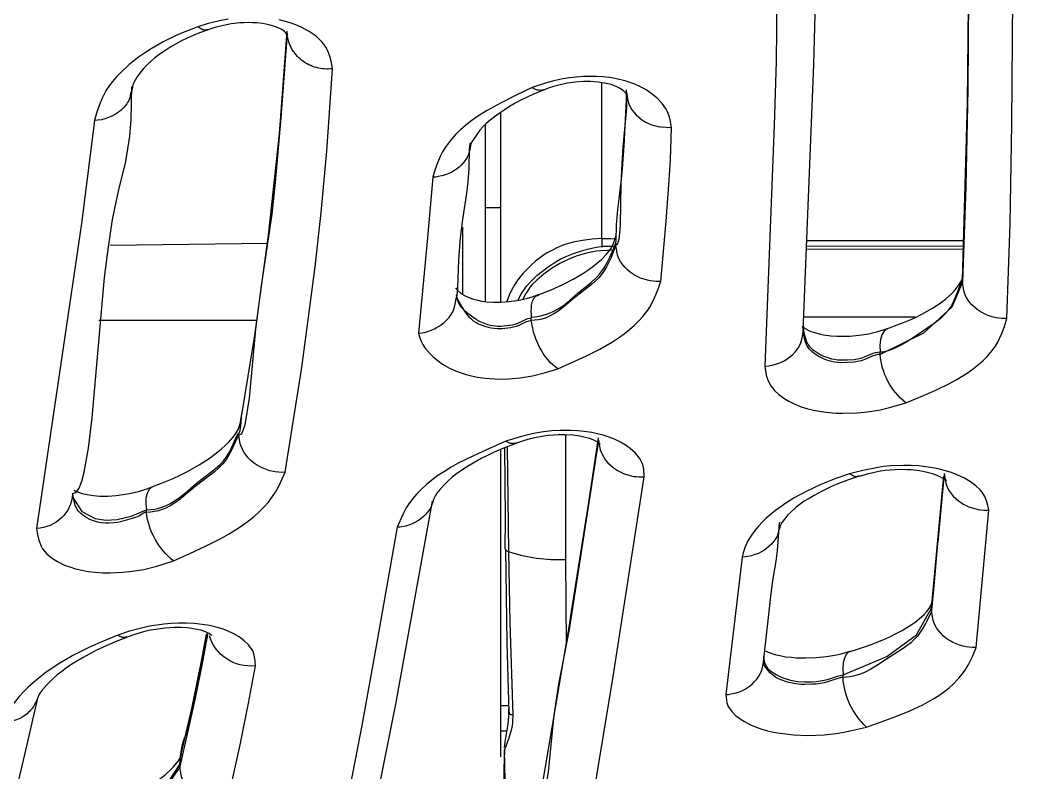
# Model space of a CAD drawing. Header units: inches. Extents: x 5931 to 10048, y 0 to 3185.
# Drawn here: x 7217.957 to 7219.761, y 962.906 to 964.257 of the extents above; entities that cross this region are included whole.
import ezdxf

# ---------------------------------------------------------------- set-up
doc = ezdxf.new("R2010")
doc.units = ezdxf.units.IN
doc.header["$LTSCALE"] = 48
doc.header["$MEASUREMENT"] = 0
doc.linetypes.add('DASHDOT2', pattern=[0.5, 0.25, -0.125, 0, -0.125])
for name, color, linetype in [('A-Eqpm-NIC', 8, 'DASHDOT2'), ('A-Flor-Case-Full Height', 8, 'Continuous'), ('A-Flor-Pattern', 8, 'Continuous')]:
    doc.layers.add(name, color=color, linetype=linetype)

# ---------------------------------------------------------------- blocks, each defined once
blk = doc.blocks.new('Precor_r815')
for p, q in [((2.8225, 62.5475), (2.8225, 62.8382)), ((3.0045, 62.4287), (3.0045, 62.7824)), ((2.1722, 62.5427), (2.4543, 62.5427)), ((2.7977, 62.535), (2.7977, 62.5391)), ((2.1741, 62.4657), (2.1741, 62.4698)), ((2.9498, 62.3942), (2.9498, 62.399)), ((2.3076, 62.3795), (2.3084, 62.3792)), ((2.3222, 62.3308), (2.3222, 62.3356)), ((3.4754, 62.18), (3.4754, 62.1838)), ((2.9757, 62.1654), (2.9764, 62.1651)), ((3.0045, 61.6749), (3.0045, 62.1532)), ((3.6308, 62.0833), (3.6314, 62.0831)), ((3.6417, 62.0358), (3.6417, 62.0405)), ((2.23, 61.8529), (2.23, 61.8571)), ((2.389, 61.7276), (2.389, 61.7323)), ((3.0045, 61.6749), (2.9899, 61.6749)), ((3.0045, 61.627), (3.0045, 61.6749)), ((2.9934, 61.627), (3.0045, 61.627)), ((3.0045, 61.5812), (3.0045, 61.627)), ((3.0045, 61.5792), (3.0045, 61.5812)), ((3.5815, 61.5611), (3.5815, 61.565))]:
    blk.add_line(p, q)
for points in [[(2.1741, 62.4701), (2.1652, 62.8014), (2.1632, 62.9828), (2.1626, 63.1655)], [(2.1626, 63.1611), (2.1647, 62.8268), (2.1683, 62.6446), (2.1741, 62.4657)], [(2.0942, 62.3978), (2.0887, 62.5746), (2.0852, 62.7606), (2.0831, 63.1308)], [(2.4606, 62.3748), (2.4414, 62.8721), (2.4386, 62.9892), (2.4375, 63.1089)], [(2.5074, 63.0439), (2.5094, 62.8776), (2.5128, 62.7591), (2.5296, 62.3086)], [(3.3068, 62.8644), (3.309, 62.8761), (3.3119, 62.8878), (3.3161, 62.8991), (3.319, 62.9046), (3.3225, 62.91), (3.3266, 62.9152), (3.3313, 62.9202), (3.3366, 62.925), (3.3489, 62.9341), (3.3635, 62.9423), (3.373, 62.9465), (3.3832, 62.9502), (3.3942, 62.9535), (3.4028, 62.9556)], [(3.4948, 62.9568), (3.507, 62.9546), (3.5304, 62.9488), (3.5494, 62.9426)], [(3.3879, 62.9278), (3.3879, 62.9272), (3.3913, 62.9319), (3.3932, 62.9338), (3.3955, 62.9356), (3.3984, 62.9374), (3.4056, 62.9411), (3.4147, 62.9445), (3.4213, 62.9464), (3.4325, 62.9486), (3.4438, 62.9499), (3.451, 62.9504), (3.4584, 62.9505), (3.4661, 62.9503), (3.4738, 62.9498), (3.4892, 62.948), (3.5028, 62.9454), (3.5109, 62.9435), (3.5186, 62.9413), (3.5313, 62.9371)], [(3.4706, 62.2144), (3.4467, 62.3663), (3.422, 62.5535), (3.4024, 62.7431), (3.3887, 62.9347)], [(3.3887, 62.9304), (3.3998, 62.7727), (3.4098, 62.6522), (3.4162, 62.5928), (3.4352, 62.4592), (3.4452, 62.3777), (3.4569, 62.2489), (3.4646, 62.1996), (3.4695, 62.1852), (3.4723, 62.1813), (3.4754, 62.18)], [(3.5308, 62.9372), (3.5463, 62.9313), (3.5577, 62.9265), (3.5684, 62.9215), (3.5785, 62.9163), (3.5884, 62.9109), (3.5979, 62.9051), (3.6069, 62.8993), (3.6152, 62.8935), (3.6265, 62.8846), (3.6332, 62.8787), (3.6393, 62.8728), (3.6461, 62.8653), (3.651, 62.8594), (3.6586, 62.8484), (3.6616, 62.8433), (3.664, 62.8384), (3.6659, 62.8337), (3.6669, 62.83), (3.6686, 62.8208)], [(3.5314, 62.9374), (3.5324, 62.9371), (3.5335, 62.9368), (3.5346, 62.9366), (3.5351, 62.9365), (3.5362, 62.9365), (3.5371, 62.9365), (3.538, 62.9366), (3.5389, 62.9369), (3.5398, 62.9371), (3.5407, 62.9375), (3.5416, 62.9378), (3.5426, 62.9383), (3.5435, 62.9388), (3.5455, 62.94), (3.5475, 62.9412), (3.5494, 62.9426)], [(3.5494, 62.9426), (3.5754, 62.9323), (3.5879, 62.9267), (3.6116, 62.9146), (3.6333, 62.9017), (3.6434, 62.895), (3.6557, 62.8861), (3.6728, 62.872), (3.689, 62.8564), (3.6962, 62.8484), (3.7028, 62.8404), (3.7087, 62.8323), (3.7139, 62.8241), (3.7214, 62.8095), (3.7268, 62.7955), (3.7311, 62.7815), (3.7348, 62.7675)], [(3.3922, 62.1106), (3.362, 62.3066), (3.338, 62.4945), (3.3271, 62.5957), (3.3171, 62.7105), (3.3068, 62.8644)], [(2.6974, 62.7544), (2.6997, 62.7687), (2.7015, 62.7757), (2.7044, 62.7836), (2.7071, 62.789), (2.7141, 62.7995), (2.7233, 62.8095), (2.7345, 62.8189), (2.7432, 62.8249), (2.7529, 62.8304), (2.7636, 62.8355), (2.7792, 62.8411), (2.7987, 62.846), (2.8092, 62.8477), (2.8206, 62.849), (2.8323, 62.8498), (2.8443, 62.85), (2.8565, 62.8497), (2.8687, 62.8488), (2.8808, 62.8474), (2.8927, 62.8454), (2.9089, 62.8417), (2.9223, 62.8379), (2.9482, 62.8291)], [(2.7784, 62.8171), (2.7784, 62.8185), (2.7781, 62.8172), (2.7799, 62.8195), (2.7829, 62.8226), (2.7877, 62.8263), (2.791, 62.8283), (2.7957, 62.8307), (2.8039, 62.834), (2.8089, 62.8356), (2.8178, 62.8377), (2.8294, 62.8395), (2.8431, 62.8405), (2.8559, 62.8404), (2.8705, 62.8393), (2.8848, 62.8372), (2.9, 62.8339), (2.9072, 62.8318), (2.9154, 62.8291), (2.9267, 62.8247)], [(2.7977, 62.5393), (2.7971, 62.5427), (2.7964, 62.5727), (2.7942, 62.6009), (2.7871, 62.6581), (2.7854, 62.6779), (2.7828, 62.7201), (2.7784, 62.8063), (2.7782, 62.8247)], [(2.9259, 62.8251), (2.9454, 62.817), (2.9572, 62.8115), (2.9683, 62.8057), (2.9787, 62.7999), (2.9888, 62.7937), (2.9985, 62.7873), (3.0075, 62.781), (3.0158, 62.7747), (3.0235, 62.7683), (3.0304, 62.7621), (3.0365, 62.7559), (3.0419, 62.7496), (3.0465, 62.7436), (3.0566, 62.7281), (3.0577, 62.7255), (3.0586, 62.7218), (3.0594, 62.7163)], [(2.9482, 62.8291), (2.9765, 62.8151), (3.004, 62.8008), (3.0299, 62.786), (3.0477, 62.7743), (3.0582, 62.7665), (3.068, 62.7584), (3.077, 62.7502), (3.0852, 62.7419), (3.0927, 62.7334), (3.0993, 62.7248), (3.1051, 62.7162), (3.1093, 62.709), (3.1129, 62.7018), (3.1184, 62.6884), (3.1229, 62.675), (3.1268, 62.6616)], [(3.7745, 62.0702), (3.7684, 62.073), (3.7628, 62.081), (3.7578, 62.0938), (3.7533, 62.1109), (3.7455, 62.1559), (3.739, 62.2122), (3.7167, 62.4742), (3.71, 62.5319), (3.7024, 62.5827), (3.6919, 62.636), (3.6787, 62.6909), (3.6716, 62.7382), (3.6693, 62.7696), (3.6679, 62.8309)], [(3.6697, 62.821), (3.6706, 62.8147), (3.6717, 62.8102), (3.6729, 62.8067), (3.6741, 62.804), (3.6755, 62.8014), (3.6771, 62.7988), (3.6789, 62.7964), (3.6829, 62.7916), (3.6872, 62.7873), (3.692, 62.7832), (3.6971, 62.7796), (3.7026, 62.7764), (3.7069, 62.7743), (3.7099, 62.773), (3.7161, 62.7709), (3.7225, 62.7692), (3.7288, 62.7681), (3.7348, 62.7675)], [(2.7782, 62.8204), (2.7766, 62.8086), (2.7753, 62.8028), (2.774, 62.7986), (2.7716, 62.7931), (2.7685, 62.7878), (2.7648, 62.7828), (2.7607, 62.778), (2.7561, 62.7737), (2.7511, 62.7697), (2.7457, 62.766), (2.7402, 62.7629), (2.7346, 62.7604), (2.7302, 62.7588), (2.7257, 62.7576), (2.7212, 62.7566), (2.7165, 62.7559), (2.707, 62.755), (2.6974, 62.7544)], [(2.7782, 62.8204), (2.7786, 62.7912), (2.7848, 62.7188), (2.7874, 62.6748), (2.7883, 62.6501), (2.79, 62.5723), (2.7909, 62.5573), (2.7924, 62.5455), (2.7946, 62.5378), (2.796, 62.5358), (2.7977, 62.535)], [(3.7348, 62.7675), (3.7581, 62.5756), (3.8394, 62.0059)], [(2.7166, 62.467), (2.7069, 62.5795), (2.7014, 62.656), (2.6994, 62.6944), (2.6974, 62.7544)], [(3.0323, 62.759), (3.0324, 62.43)], [(3.0587, 62.7257), (3.0594, 62.7198), (3.0602, 62.714), (3.0615, 62.7083), (3.0633, 62.7027), (3.0645, 62.7), (3.0674, 62.6947), (3.0709, 62.6897), (3.0749, 62.685), (3.0793, 62.6806), (3.0842, 62.6766), (3.0894, 62.6731), (3.0922, 62.6715), (3.098, 62.6686), (3.104, 62.6661), (3.1103, 62.6642), (3.1168, 62.6628), (3.1209, 62.6621), (3.1268, 62.6616)], [(3.0846, 62.4377), (3.0836, 62.4386), (3.0829, 62.441), (3.0817, 62.455), (3.0801, 62.5075), (3.0771, 62.5483), (3.0729, 62.5825), (3.0654, 62.632), (3.063, 62.6529), (3.0613, 62.6779), (3.0606, 62.7145), (3.0597, 62.7242), (3.0587, 62.7257)], [(3.1268, 62.6616), (3.1361, 62.5487), (3.1524, 62.3702)], [(3.0324, 62.6049), (3.0045, 62.6049)], [(3.0724, 62.4432), (3.0724, 62.5683)], [(2.9369, 62.4423), (2.9141, 62.4517), (2.8931, 62.4615), (2.8743, 62.4716), (2.857, 62.4821), (2.848, 62.4882), (2.8397, 62.4943), (2.8322, 62.5004), (2.8235, 62.5082), (2.8147, 62.5173), (2.8106, 62.5222), (2.8066, 62.5279), (2.8048, 62.5311), (2.8023, 62.5365), (2.8004, 62.5418), (2.797, 62.5531)], [(2.4547, 62.5333), (2.1724, 62.5336)], [(2.7166, 62.467), (2.7209, 62.4669), (2.7252, 62.467), (2.7306, 62.4675), (2.736, 62.4683), (2.7403, 62.4693), (2.7468, 62.4711), (2.7531, 62.4734), (2.7591, 62.4763), (2.7627, 62.4783), (2.7662, 62.4804), (2.7715, 62.4843), (2.7764, 62.4885), (2.7809, 62.493), (2.785, 62.4979), (2.7885, 62.5031), (2.7915, 62.5086), (2.7927, 62.5113), (2.7946, 62.5171), (2.796, 62.5229), (2.7977, 62.5348)], [(2.8225, 62.5475), (2.8064, 62.5471), (2.7961, 62.5468)], [(2.7977, 62.5391), (2.7977, 62.5393)], [(2.9498, 62.399), (2.9487, 62.4001), (2.9381, 62.4016), (2.9307, 62.4032), (2.9238, 62.4052), (2.9173, 62.4076), (2.9112, 62.4103), (2.9001, 62.4166), (2.8901, 62.4237), (2.881, 62.4313), (2.8644, 62.4463), (2.8421, 62.4649), (2.8318, 62.4749), (2.827, 62.4805), (2.8215, 62.488), (2.8185, 62.4927), (2.813, 62.5026), (2.8082, 62.5124), (2.8011, 62.5295), (2.7977, 62.5391)], [(2.7977, 62.535), (2.7977, 62.5348)], [(2.7977, 62.5348), (2.8004, 62.5266), (2.8061, 62.5118), (2.8099, 62.5032), (2.8143, 62.4944), (2.8192, 62.4861), (2.8221, 62.4818), (2.8283, 62.474), (2.835, 62.467), (2.8421, 62.4606), (2.874, 62.4347), (2.8905, 62.4203), (2.8993, 62.4131), (2.9089, 62.4065), (2.9193, 62.4009), (2.9248, 62.3986), (2.9306, 62.3968), (2.9367, 62.3954), (2.9431, 62.3945), (2.9498, 62.3942)], [(2.9733, 62.4321), (2.9682, 62.4428), (2.965, 62.4484), (2.9574, 62.459), (2.9488, 62.4688), (2.9393, 62.478), (2.9295, 62.4866), (2.9192, 62.4946), (2.9085, 62.502), (2.8974, 62.5086), (2.8857, 62.5144), (2.8735, 62.5194), (2.861, 62.5238), (2.8483, 62.5275), (2.8353, 62.5307), (2.8222, 62.5328), (2.8157, 62.5333), (2.8091, 62.5333), (2.8019, 62.5328)], [(2.8225, 62.5475), (2.8399, 62.5458), (2.8572, 62.5436), (2.8741, 62.5403), (2.8824, 62.538), (2.8909, 62.5353), (2.9035, 62.5299), (2.9117, 62.5258), (2.9197, 62.5212), (2.9274, 62.5161), (2.9348, 62.5107), (2.9419, 62.5049), (2.9506, 62.4969), (2.9572, 62.4901), (2.9635, 62.483), (2.9695, 62.4756), (2.9753, 62.4677), (2.9806, 62.4594), (2.9853, 62.4509), (2.9894, 62.4413), (2.9933, 62.4294)], [(2.8225, 62.5475), (2.8225, 62.5304)], [(3.424, 62.5377), (3.7067, 62.534)], [(2.1726, 62.5274), (2.455, 62.5267)], [(2.802, 62.5258), (2.8245, 62.5245), (2.8331, 62.5234), (2.8417, 62.5218), (2.8502, 62.5199), (2.8586, 62.5176), (2.8669, 62.5149), (2.875, 62.5118), (2.883, 62.5083), (2.8908, 62.5045), (2.8984, 62.5004), (2.913, 62.4911), (2.9268, 62.4807), (2.9398, 62.4693), (2.9478, 62.4612), (2.9514, 62.4569), (2.9548, 62.4523), (2.9594, 62.4447), (2.9648, 62.434)], [(2.3086, 62.3795), (2.2965, 62.3839), (2.2801, 62.3903), (2.2685, 62.3954), (2.2576, 62.4006), (2.2474, 62.406), (2.2376, 62.4116), (2.2283, 62.4173), (2.2197, 62.423), (2.2119, 62.4287), (2.2049, 62.4341), (2.1987, 62.4395), (2.1932, 62.4448), (2.1874, 62.4514), (2.182, 62.4588), (2.1757, 62.4684), (2.1746, 62.4716), (2.1734, 62.4788)], [(2.0942, 62.3978), (2.0986, 62.3978), (2.1037, 62.398), (2.1088, 62.3985), (2.1139, 62.3993), (2.1185, 62.4004), (2.1249, 62.4023), (2.1311, 62.4047), (2.1371, 62.4076), (2.1427, 62.411), (2.148, 62.4148), (2.1529, 62.419), (2.1574, 62.4236), (2.1615, 62.4285), (2.165, 62.4337), (2.168, 62.4391), (2.1692, 62.4419), (2.1711, 62.4476), (2.1724, 62.4535), (2.1741, 62.4655)], [(2.1741, 62.4698), (2.1741, 62.4701)], [(2.3222, 62.3356), (2.3174, 62.3359), (2.3125, 62.3368), (2.3073, 62.3382), (2.2965, 62.3424), (2.2854, 62.3481), (2.2741, 62.3548), (2.263, 62.3622), (2.2249, 62.3893), (2.2175, 62.3951), (2.2107, 62.4009), (2.2046, 62.407), (2.1992, 62.4137), (2.1942, 62.4211), (2.1901, 62.4289), (2.1835, 62.4449), (2.1766, 62.4649), (2.1745, 62.4695), (2.1741, 62.4698)], [(2.1741, 62.4657), (2.1741, 62.4655)], [(2.1741, 62.4655), (2.1932, 62.4189), (2.2444, 62.3706), (2.3222, 62.3308)], [(2.902, 62.3042), (2.8505, 62.3282), (2.8262, 62.3407), (2.8035, 62.3542), (2.7925, 62.3617), (2.7823, 62.3694), (2.7727, 62.3772), (2.764, 62.3852), (2.756, 62.3933), (2.7489, 62.4016), (2.7401, 62.4136), (2.7355, 62.4212), (2.7279, 62.4364), (2.7219, 62.4517), (2.7166, 62.467)], [(3.0858, 62.4552), (3.0821, 62.4509), (3.0761, 62.4453), (3.0731, 62.4431), (3.0696, 62.441), (3.0621, 62.4373), (3.0535, 62.4341), (3.0483, 62.4326), (3.0414, 62.4311), (3.0301, 62.4293), (3.0175, 62.4284), (3.0045, 62.4284), (2.996, 62.4289), (2.9851, 62.4301), (2.9709, 62.4324), (2.9565, 62.4358), (2.9496, 62.4378), (2.9366, 62.4425)], [(3.0846, 62.4419), (3.083, 62.4341), (3.0811, 62.4282), (3.0799, 62.4256), (3.0772, 62.421), (3.074, 62.417), (3.0704, 62.4133), (3.0663, 62.4099), (3.0573, 62.4027), (3.0506, 62.3979), (3.043, 62.3932), (3.0345, 62.3892), (3.0282, 62.387), (3.0235, 62.3857), (3.0185, 62.3847), (3.0105, 62.3838), (3.0042, 62.3837), (2.9991, 62.384), (2.9887, 62.3853), (2.9836, 62.3862), (2.9786, 62.3875), (2.9737, 62.3891), (2.9685, 62.3915), (2.9588, 62.3968), (2.9559, 62.398), (2.9529, 62.3987), (2.9498, 62.399)], [(3.0824, 62.4565), (3.0822, 62.4499)], [(2.9365, 62.4411), (2.9385, 62.4403), (2.9405, 62.4394), (2.9423, 62.4383), (2.9432, 62.4375), (2.9442, 62.4365), (2.9448, 62.4358), (2.9459, 62.4341), (2.9469, 62.4323), (2.9477, 62.4302), (2.9485, 62.4279), (2.949, 62.4255), (2.9495, 62.4229), (2.9498, 62.4202), (2.95, 62.4174), (2.9502, 62.4115), (2.95, 62.4053), (2.9498, 62.399)], [(2.9498, 62.3942), (2.9501, 62.3938), (2.9541, 62.3929), (2.9598, 62.3908), (2.9718, 62.385), (2.9765, 62.3832), (2.9815, 62.3818), (2.9866, 62.3806), (2.997, 62.379), (3.0022, 62.3785), (3.011, 62.3785), (3.0164, 62.3791), (3.0216, 62.38), (3.0314, 62.3826), (3.0411, 62.3862), (3.0454, 62.3882), (3.0494, 62.3906), (3.0532, 62.3932), (3.0567, 62.3961), (3.06, 62.3994), (3.0649, 62.4054), (3.0693, 62.4119), (3.0732, 62.4185), (3.0808, 62.4323), (3.083, 62.4355), (3.0838, 62.4364), (3.0846, 62.4367)], [(3.1524, 62.3702), (3.1459, 62.3711), (3.1423, 62.3719), (3.1358, 62.3736), (3.1295, 62.3759), (3.1234, 62.3786), (3.1205, 62.3802), (3.1163, 62.3827), (3.111, 62.3865), (3.106, 62.3906), (3.1015, 62.3952), (3.0974, 62.4), (3.0939, 62.4051), (3.0909, 62.4105), (3.0897, 62.4133), (3.0877, 62.419), (3.0864, 62.4248), (3.0854, 62.4307), (3.0846, 62.4367)], [(2.276, 62.2403), (2.2488, 62.2521), (2.2223, 62.2641), (2.1973, 62.2767), (2.1856, 62.2832), (2.1745, 62.29), (2.164, 62.2971), (2.1543, 62.3043), (2.1454, 62.3118), (2.1372, 62.3194), (2.1298, 62.3271), (2.1232, 62.335), (2.1151, 62.3465), (2.1109, 62.3537), (2.1041, 62.3684), (2.0988, 62.3831), (2.0942, 62.3978)], [(2.2593, 62.4006), (2.4597, 62.4006)], [(2.902, 62.3042), (2.9106, 62.3113), (2.9149, 62.3153), (2.9175, 62.3181), (2.92, 62.3211), (2.9241, 62.3266), (2.928, 62.3326), (2.9317, 62.3391), (2.9352, 62.3459), (2.9384, 62.3529), (2.9413, 62.36), (2.9437, 62.3672), (2.9453, 62.3726), (2.947, 62.3798), (2.9498, 62.3942)], [(3.7269, 62.3947), (3.4429, 62.3947)], [(2.4603, 62.3816), (2.4601, 62.3796), (2.4611, 62.3813), (2.4618, 62.3833), (2.4596, 62.3812), (2.4572, 62.3792), (2.4518, 62.3761), (2.4481, 62.3743), (2.4406, 62.3716), (2.4298, 62.3686), (2.4239, 62.3674), (2.4111, 62.3657), (2.4003, 62.3649), (2.3846, 62.3648), (2.3765, 62.3652), (2.3598, 62.3668), (2.3435, 62.3695), (2.3267, 62.3734), (2.3187, 62.3758), (2.3076, 62.3796)], [(2.3084, 62.3792), (2.3099, 62.3785), (2.3151, 62.3741), (2.3191, 62.3673), (2.3216, 62.3584), (2.3227, 62.3477), (2.3222, 62.3356)], [(2.4606, 62.3798), (2.4588, 62.3688), (2.4567, 62.3603), (2.4554, 62.3563), (2.4537, 62.3524), (2.4517, 62.3489), (2.4495, 62.3458), (2.4469, 62.343), (2.4441, 62.3403), (2.441, 62.3379), (2.4335, 62.3329), (2.4289, 62.3303), (2.4239, 62.3278), (2.4184, 62.3255), (2.4095, 62.3228), (2.4042, 62.3217), (2.3987, 62.3209), (2.3931, 62.3205), (2.3815, 62.3206), (2.3691, 62.3216), (2.3628, 62.3225), (2.3566, 62.3239), (2.3502, 62.3261), (2.3346, 62.333), (2.3306, 62.3344), (2.3265, 62.3353), (2.3222, 62.3356)], [(2.3222, 62.3308), (2.3265, 62.3305), (2.3306, 62.3296), (2.3346, 62.3282), (2.3501, 62.3212), (2.3566, 62.319), (2.3628, 62.3175), (2.3691, 62.3166), (2.3815, 62.3155), (2.3931, 62.3154), (2.3987, 62.3158), (2.4042, 62.3165), (2.4096, 62.3176), (2.4184, 62.3203), (2.424, 62.3226), (2.4291, 62.3252), (2.4337, 62.3278), (2.4411, 62.3328), (2.4442, 62.3353), (2.4471, 62.3379), (2.4496, 62.3408), (2.4518, 62.3439), (2.4538, 62.3474), (2.4555, 62.3514), (2.4568, 62.3554), (2.4589, 62.3638), (2.4606, 62.3748)], [(2.5296, 62.3086), (2.5222, 62.3098), (2.5149, 62.3113), (2.5079, 62.3131), (2.5028, 62.3149), (2.4994, 62.3164), (2.4962, 62.318), (2.4901, 62.3217), (2.4844, 62.326), (2.4792, 62.3308), (2.4745, 62.336), (2.4704, 62.3416), (2.4686, 62.3445), (2.4671, 62.3474), (2.4657, 62.3505), (2.4641, 62.3552), (2.4625, 62.3616), (2.4614, 62.3682), (2.4606, 62.3748)], [(3.1524, 62.3702), (3.1501, 62.3618), (3.1476, 62.3555), (3.1445, 62.3493), (3.1407, 62.3433), (3.1364, 62.3374), (3.1314, 62.3316), (3.1258, 62.326), (3.1196, 62.3206), (3.109, 62.3127), (3.0969, 62.3054), (3.083, 62.2989), (3.0667, 62.2932), (3.0568, 62.2906), (3.0464, 62.2885), (3.0325, 62.2864), (3.0149, 62.2851), (3.0028, 62.2849), (2.9904, 62.2853), (2.9698, 62.2871), (2.9471, 62.2909), (2.9242, 62.297), (2.902, 62.3042)], [(2.5296, 62.3086), (2.5271, 62.2923), (2.525, 62.2843), (2.5215, 62.2762), (2.5189, 62.2719), (2.5123, 62.2634), (2.5039, 62.2553), (2.4938, 62.2478), (2.4863, 62.2432), (2.4781, 62.2389), (2.4643, 62.2332), (2.4523, 62.2294), (2.4421, 62.2268), (2.4314, 62.2246), (2.4201, 62.223), (2.4018, 62.2213), (2.3891, 62.2209), (2.3633, 62.2217), (2.3503, 62.2229), (2.3375, 62.2246), (2.3245, 62.227), (2.3033, 62.2321), (2.276, 62.2403)], [(3.4742, 62.1939), (3.4692, 62.2234)], [(3.4754, 62.1842), (3.4751, 62.1842), (3.4749, 62.1844), (3.4746, 62.1846), (3.4744, 62.1849), (3.474, 62.1859), (3.4736, 62.1871), (3.4732, 62.1886), (3.4729, 62.1905), (3.4726, 62.1925), (3.472, 62.1972), (3.4715, 62.2026), (3.4706, 62.2144)], [(2.7468, 62.1021), (2.7473, 62.1167), (2.7485, 62.1228), (2.7501, 62.1277), (2.7524, 62.1325), (2.7552, 62.1372), (2.7623, 62.1463), (2.7715, 62.1549), (2.7799, 62.1613), (2.7894, 62.1672), (2.8002, 62.1726), (2.8113, 62.1771), (2.8205, 62.1801), (2.8303, 62.1828), (2.8407, 62.185), (2.8546, 62.1871), (2.8663, 62.1883), (2.8784, 62.1889), (2.8981, 62.1888), (2.9128, 62.1879), (2.9275, 62.1862), (2.942, 62.1838), (2.9559, 62.1807), (2.9693, 62.177), (2.9954, 62.1688)], [(3.6316, 62.0834), (3.6146, 62.0902), (3.5936, 62.0993), (3.5809, 62.1054), (3.569, 62.1117), (3.5469, 62.1247), (3.5271, 62.1379), (3.5183, 62.1445), (3.5067, 62.1542), (3.4999, 62.1606), (3.494, 62.1666), (3.4859, 62.1764), (3.4803, 62.1844), (3.4762, 62.192), (3.473, 62.2015)], [(2.8285, 62.1708), (2.8268, 62.1588), (2.8255, 62.1529), (2.8236, 62.1471), (2.8224, 62.1443), (2.8194, 62.1388), (2.8159, 62.1335), (2.8118, 62.1286), (2.8073, 62.1239), (2.8024, 62.1197), (2.7972, 62.1158), (2.7944, 62.114), (2.7886, 62.1108), (2.7825, 62.108), (2.7762, 62.1058), (2.7697, 62.104), (2.7652, 62.1031), (2.7606, 62.1025), (2.7561, 62.1021), (2.7515, 62.102), (2.7468, 62.1021)], [(2.8254, 62.1631), (2.8263, 62.1641), (2.829, 62.166), (2.8344, 62.1692), (2.8382, 62.1711), (2.8447, 62.1736), (2.855, 62.1765), (2.8624, 62.178), (2.875, 62.1797), (2.8893, 62.1806), (2.901, 62.1805), (2.9089, 62.18), (2.9191, 62.1791), (2.9272, 62.178), (2.9429, 62.1751), (2.9514, 62.1731), (2.9615, 62.1703), (2.9764, 62.1651)], [(2.9315, 61.5129), (2.8793, 61.8365), (2.8789, 61.839), (2.8468, 62.0506), (2.8285, 62.1751)], [(2.8285, 62.1708), (2.8817, 61.817), (2.9004, 61.7148), (2.9089, 61.6568), (2.919, 61.5514), (2.924, 61.5208), (2.9274, 61.5119), (2.9293, 61.5095), (2.9315, 61.5087)], [(2.888, 62.1803), (2.8883, 61.9472)], [(3.3922, 62.1106), (3.3983, 62.1105), (3.4043, 62.1108), (3.4103, 62.1116), (3.4162, 62.1127), (3.4195, 62.1136), (3.4259, 62.1157), (3.4321, 62.1182), (3.4381, 62.1212), (3.4437, 62.1247), (3.449, 62.1286), (3.4539, 62.1329), (3.4585, 62.1376), (3.4625, 62.1426), (3.4661, 62.1478), (3.4691, 62.1533), (3.4703, 62.1561), (3.4723, 62.1618), (3.4736, 62.1677), (3.4754, 62.1796)], [(3.4754, 62.1838), (3.4754, 62.1842)], [(3.6417, 62.0405), (3.6338, 62.0409), (3.6263, 62.042), (3.6191, 62.0437), (3.6123, 62.046), (3.6058, 62.0488), (3.5995, 62.052), (3.5935, 62.0556), (3.5821, 62.0636), (3.5716, 62.0723), (3.552, 62.0896), (3.5171, 62.1178), (3.5095, 62.1249), (3.5026, 62.1327), (3.4963, 62.1414), (3.4916, 62.1495), (3.4884, 62.1563), (3.4785, 62.1798), (3.4768, 62.1828), (3.4754, 62.1838)], [(3.4754, 62.18), (3.4754, 62.1796)], [(3.4754, 62.1796), (3.4769, 62.1785), (3.4787, 62.1753), (3.4893, 62.1507), (3.4928, 62.1436), (3.4976, 62.1354), (3.504, 62.1267), (3.5112, 62.1189), (3.5189, 62.1118), (3.5543, 62.0835), (3.5735, 62.0667), (3.5838, 62.0582), (3.5948, 62.0504), (3.6068, 62.0438), (3.6131, 62.0411), (3.6198, 62.0389), (3.6268, 62.0372), (3.6341, 62.0362), (3.6417, 62.0358)], [(2.9756, 62.1651), (2.9966, 62.157), (3.0163, 62.1484), (3.0284, 62.1423), (3.0399, 62.1362), (3.0612, 62.1235), (3.0709, 62.1171), (3.084, 62.1076), (3.0917, 62.1013), (3.0986, 62.0952), (3.1047, 62.0892), (3.1133, 62.0794), (3.1192, 62.0714), (3.1224, 62.0663), (3.1252, 62.0597), (3.1271, 62.0531)], [(2.9932, 62.1583), (2.9906, 61.9622)], [(2.9954, 62.1688), (3.0249, 62.1554), (3.0537, 62.1417), (3.0809, 62.1275), (3.0937, 62.1201), (3.1059, 62.1124), (3.1174, 62.1044), (3.1281, 62.0962), (3.138, 62.0878), (3.1471, 62.0792), (3.1553, 62.0706), (3.1626, 62.0618), (3.1709, 62.05), (3.1746, 62.044), (3.1808, 62.032), (3.191, 62.008)], [(2.9963, 61.9669), (2.9962, 62.0244), (2.9972, 62.1567)], [(2.1269, 62.0402), (2.1286, 62.0488), (2.1308, 62.0573), (2.1341, 62.0656), (2.139, 62.0737), (2.1422, 62.0777), (2.1501, 62.0854), (2.1597, 62.0927), (2.1708, 62.0995), (2.1814, 62.1048), (2.1941, 62.11), (2.2045, 62.1135), (2.2156, 62.1165), (2.2275, 62.119), (2.24, 62.121), (2.253, 62.1225), (2.2665, 62.1233), (2.2804, 62.1235), (2.3034, 62.1225), (2.3163, 62.1212), (2.3291, 62.1193), (2.3536, 62.114), (2.3773, 62.1075)], [(2.2072, 62.1084), (2.2056, 62.0963), (2.2043, 62.0904), (2.2024, 62.0846), (2.2012, 62.0818), (2.1983, 62.0763), (2.1947, 62.071), (2.1907, 62.0661), (2.1862, 62.0615), (2.1813, 62.0572), (2.176, 62.0534), (2.1719, 62.0508), (2.169, 62.0492), (2.1629, 62.0464), (2.1567, 62.0441), (2.1502, 62.0423), (2.146, 62.0414), (2.141, 62.0407), (2.1359, 62.0402), (2.1309, 62.0401), (2.1269, 62.0402)], [(2.2076, 62.1041), (2.2058, 62.0995), (2.2035, 62.0946), (2.205, 62.096), (2.2082, 62.0984), (2.2151, 62.1024), (2.2198, 62.1046), (2.2284, 62.1078), (2.2403, 62.1111), (2.2517, 62.1133), (2.2662, 62.115), (2.2742, 62.1154), (2.2869, 62.1156), (2.3044, 62.1147), (2.3132, 62.1138), (2.3218, 62.1126), (2.3302, 62.1111), (2.3454, 62.1074), (2.3598, 62.1031)], [(2.2078, 62.1019), (2.2187, 61.9799), (2.2189, 61.9775), (2.2259, 61.8984), (2.23, 61.8529)], [(2.23, 61.8572), (2.208, 62.1041)], [(2.3593, 62.1033), (2.3792, 62.0965), (2.3981, 62.0892), (2.4097, 62.084), (2.4207, 62.0786), (2.4311, 62.0732), (2.441, 62.0676), (2.4502, 62.062), (2.4586, 62.0565), (2.4662, 62.051), (2.473, 62.0457), (2.4831, 62.0364), (2.488, 62.0312), (2.4921, 62.0264), (2.499, 62.0172), (2.5005, 62.0147), (2.5016, 62.0121), (2.5036, 62.0038)], [(2.3603, 62.1044), (2.3618, 62.1034), (2.3626, 62.1029), (2.3632, 62.1027), (2.364, 62.1025), (2.3648, 62.1024), (2.3657, 62.1024), (2.3666, 62.1024), (2.3675, 62.1026), (2.3684, 62.1029), (2.3693, 62.1032), (2.3703, 62.1036), (2.3713, 62.1041), (2.3733, 62.1051), (2.3753, 62.1063), (2.3773, 62.1075)], [(2.3773, 62.1075), (2.4018, 62.0988), (2.4289, 62.0877), (2.454, 62.0756), (2.4769, 62.0627), (2.4919, 62.0531), (2.5107, 62.0393), (2.527, 62.0249), (2.5343, 62.0176), (2.5409, 62.0102), (2.5469, 62.0028), (2.5535, 61.9935), (2.56, 61.9824), (2.565, 61.9713), (2.5686, 61.9602), (2.5703, 61.9524)], [(2.8488, 61.4381), (2.8015, 61.7332), (2.7468, 62.1021)], [(3.5932, 61.9454), (3.5634, 61.9592), (3.5343, 61.9732), (3.5068, 61.9877), (3.4938, 61.9953), (3.4813, 62.0031), (3.4694, 62.0114), (3.4582, 62.0198), (3.4479, 62.0284), (3.4385, 62.0372), (3.4299, 62.0461), (3.4223, 62.055), (3.4135, 62.0671), (3.4097, 62.0733), (3.4031, 62.0857), (3.3922, 62.1106)], [(3.7714, 62.0771), (3.7698, 62.0761), (3.7657, 62.0741), (3.7571, 62.0711), (3.7483, 62.0689), (3.7366, 62.0671), (3.7254, 62.0663), (3.7115, 62.0662), (3.7038, 62.0666), (3.6959, 62.0673), (3.6801, 62.0695), (3.6718, 62.071), (3.6637, 62.0728), (3.6558, 62.0749), (3.6462, 62.0779), (3.6309, 62.0836)], [(3.6314, 62.0831), (3.6329, 62.0823), (3.6373, 62.078), (3.6405, 62.0713), (3.6424, 62.0627), (3.6428, 62.0523), (3.6417, 62.0405)], [(3.7743, 62.0714), (3.7739, 62.0633), (3.7576, 62.0376), (3.734, 62.0245), (3.7147, 62.021), (3.6941, 62.0222), (3.6689, 62.029), (3.6417, 62.0405)], [(3.6417, 62.0358), (3.6444, 62.0354), (3.6468, 62.0342), (3.6522, 62.0306), (3.655, 62.029), (3.661, 62.0264), (3.6672, 62.0243), (3.688, 62.0184), (3.6936, 62.0171), (3.6999, 62.0161), (3.7094, 62.0155), (3.7154, 62.0157), (3.7232, 62.0165), (3.7292, 62.0178), (3.7349, 62.0194), (3.7401, 62.0214), (3.7446, 62.0234), (3.7487, 62.0256), (3.7526, 62.0279), (3.7561, 62.0304), (3.7592, 62.0331), (3.762, 62.0359), (3.7644, 62.0389), (3.7664, 62.042), (3.7682, 62.0453), (3.7695, 62.0486), (3.7706, 62.0521), (3.7722, 62.0592), (3.7734, 62.0664)], [(3.7734, 62.0664), (3.7745, 62.0702)], [(3.2453, 61.4077), (3.193, 61.6776), (3.127, 62.057)], [(3.1279, 62.0533), (3.1286, 62.0499), (3.1294, 62.047), (3.1305, 62.0443), (3.1319, 62.0416), (3.1336, 62.0391), (3.1354, 62.0366), (3.1395, 62.0319), (3.1439, 62.0275), (3.1487, 62.0234), (3.1537, 62.0198), (3.1592, 62.0166), (3.1635, 62.0145), (3.1695, 62.0121), (3.1758, 62.0102), (3.1823, 62.0089), (3.186, 62.0084), (3.191, 62.008)], [(2.1494, 61.7835), (2.1269, 62.0402)], [(2.5316, 61.7618), (2.5181, 61.8842), (2.5144, 61.9121), (2.5092, 61.9444), (2.5066, 61.9644), (2.5048, 61.9892), (2.5041, 62.0082), (2.503, 62.0165), (2.502, 62.0177)], [(3.191, 62.008), (3.2277, 61.7895), (3.2544, 61.6379), (3.2868, 61.4634), (3.3105, 61.3422)], [(2.5046, 62.0039), (2.5053, 61.9994), (2.5062, 61.9956), (2.5071, 61.9927), (2.5083, 61.9899), (2.5098, 61.9872), (2.5114, 61.9846), (2.5132, 61.9821), (2.5172, 61.9772), (2.5216, 61.9727), (2.5264, 61.9686), (2.5315, 61.9648), (2.537, 61.9615), (2.5413, 61.9593), (2.5474, 61.9569), (2.5537, 61.9549), (2.5602, 61.9535), (2.5645, 61.9529), (2.5703, 61.9524)], [(3.8394, 62.0059), (3.8377, 61.9947), (3.8352, 61.9836), (3.8311, 61.973), (3.8283, 61.9679), (3.8249, 61.9632), (3.8213, 61.959), (3.8123, 61.9511), (3.8014, 61.9439), (3.7886, 61.9375), (3.7791, 61.9338), (3.7689, 61.9305), (3.7579, 61.9277), (3.7461, 61.9255), (3.7335, 61.9239), (3.7202, 61.923), (3.7065, 61.9227), (3.6839, 61.9239), (3.6714, 61.9252), (3.6465, 61.9294), (3.6228, 61.9353), (3.6114, 61.9388), (3.5932, 61.9454)], [(2.9906, 61.9622), (2.9879, 61.8299), (2.9826, 61.6569)], [(2.9894, 61.6624), (2.9932, 61.7924), (2.9955, 61.9669)], [(2.9957, 61.9669), (2.9946, 61.9647), (2.9906, 61.9622)], [(2.5703, 61.9524), (2.5995, 61.6954)], [(2.8883, 61.9472), (2.8869, 61.7892)], [(2.3762, 61.7762), (2.3631, 61.7802), (2.3506, 61.7845), (2.3385, 61.789), (2.3159, 61.7985), (2.305, 61.8036), (2.2948, 61.8088), (2.2829, 61.8153), (2.2744, 61.8206), (2.2666, 61.8258), (2.2596, 61.8309), (2.2479, 61.8406), (2.2433, 61.8451), (2.2385, 61.8505), (2.2342, 61.8564), (2.2299, 61.8639), (2.2286, 61.8699)], [(2.1494, 61.7835), (2.1566, 61.7835), (2.162, 61.7839), (2.1673, 61.7846), (2.1729, 61.7858), (2.1793, 61.7877), (2.1856, 61.7901), (2.1916, 61.7929), (2.1952, 61.795), (2.1987, 61.7972), (2.204, 61.8011), (2.2089, 61.8054), (2.2134, 61.8101), (2.2174, 61.8151), (2.221, 61.8204), (2.2239, 61.8259), (2.2251, 61.8288), (2.227, 61.8346), (2.2283, 61.8406), (2.23, 61.8528)], [(2.23, 61.8571), (2.23, 61.8572)], [(2.389, 61.7323), (2.3103, 61.7664), (2.2569, 61.8073), (2.23, 61.8571)], [(2.23, 61.8529), (2.23, 61.8528)], [(2.23, 61.8528), (2.2306, 61.8488), (2.2413, 61.8269), (2.2454, 61.8196), (2.2501, 61.8121), (2.2554, 61.8048), (2.2612, 61.7982), (2.2673, 61.7924), (2.2738, 61.787), (2.2809, 61.7818), (2.3127, 61.7606), (2.33, 61.7486), (2.3392, 61.7428), (2.349, 61.7374), (2.3594, 61.733), (2.3706, 61.7297), (2.3765, 61.7285), (2.3826, 61.7278), (2.389, 61.7276)], [(3.4455, 61.7493), (3.446, 61.7578), (3.4471, 61.7661), (3.4493, 61.7742), (3.4511, 61.7782), (3.455, 61.7843), (3.4581, 61.7883), (3.4657, 61.7959), (3.4748, 61.8031), (3.4857, 61.8097), (3.4949, 61.8141), (3.5051, 61.8181), (3.5163, 61.8216), (3.5284, 61.8244), (3.5416, 61.8267), (3.5555, 61.8282), (3.57, 61.8289), (3.5839, 61.8289), (3.597, 61.8283), (3.6101, 61.827), (3.636, 61.8231), (3.6603, 61.8173), (3.6719, 61.8139), (3.6932, 61.8063)], [(3.5246, 61.8066), (3.5243, 61.8059), (3.529, 61.8095), (3.5319, 61.8111), (3.5352, 61.8126), (3.5438, 61.8155), (3.5539, 61.8178), (3.5598, 61.8189), (3.5681, 61.8199), (3.5793, 61.8206), (3.5913, 61.8206), (3.5996, 61.8202), (3.6081, 61.8195), (3.6252, 61.8172), (3.634, 61.8156), (3.6426, 61.8137), (3.6509, 61.8115), (3.6609, 61.8084), (3.6762, 61.8029)], [(3.5815, 61.5652), (3.5803, 61.5807), (3.5787, 61.5928), (3.577, 61.6021), (3.575, 61.6093), (3.5678, 61.6286), (3.5639, 61.6428), (3.5602, 61.66), (3.5507, 61.7108), (3.5421, 61.7532), (3.5318, 61.8108)], [(3.5316, 61.8076), (3.5413, 61.7534), (3.5542, 61.6888), (3.5678, 61.6246), (3.5815, 61.5611)], [(3.5806, 61.5785), (3.5602, 61.6692), (3.5507, 61.7149), (3.5419, 61.7611), (3.5337, 61.8082)], [(3.6755, 61.803), (3.6958, 61.7949), (3.7086, 61.7893), (3.7325, 61.7776), (3.7551, 61.765), (3.7756, 61.7521), (3.7851, 61.7455), (3.7938, 61.7389), (3.8018, 61.7323), (3.8091, 61.7258), (3.8208, 61.7135), (3.8294, 61.7031), (3.8324, 61.6989), (3.8348, 61.6948), (3.837, 61.6901), (3.8393, 61.6834)], [(3.6767, 61.804), (3.678, 61.803), (3.6788, 61.8025), (3.6793, 61.8023), (3.6801, 61.802), (3.6809, 61.8019), (3.6817, 61.8019), (3.6825, 61.8019), (3.6834, 61.8021), (3.6843, 61.8023), (3.6853, 61.8025), (3.6862, 61.8029), (3.6872, 61.8033), (3.6892, 61.8042), (3.6912, 61.8052), (3.6932, 61.8063)], [(3.6932, 61.8063), (3.7287, 61.7912), (3.7449, 61.7836), (3.7739, 61.7685), (3.8003, 61.7523), (3.8241, 61.7354), (3.8449, 61.7182), (3.8541, 61.7096), (3.8626, 61.7009), (3.8703, 61.6922), (3.8772, 61.6834), (3.8833, 61.6746), (3.8885, 61.6659), (3.8946, 61.6528), (3.8984, 61.643)], [(2.3469, 61.6349), (2.2938, 61.6548), (2.2688, 61.6653), (2.2456, 61.6766), (2.2246, 61.6888), (2.2151, 61.6952), (2.2062, 61.7017), (2.1981, 61.7084), (2.1907, 61.7151), (2.1805, 61.726), (2.1742, 61.734), (2.1687, 61.7422), (2.164, 61.7504), (2.1561, 61.7669), (2.1494, 61.7835)], [(2.5298, 61.7774), (2.5217, 61.7738), (2.5116, 61.7704), (2.4999, 61.7677), (2.4922, 61.7663), (2.4819, 61.7651), (2.4735, 61.7644), (2.4648, 61.764), (2.4557, 61.7639), (2.4374, 61.7647), (2.419, 61.7667), (2.4009, 61.7698), (2.3922, 61.7717), (2.3759, 61.7764)], [(2.3762, 61.7761), (2.3791, 61.7747), (2.3834, 61.7703), (2.3866, 61.7636), (2.3887, 61.7548), (2.3895, 61.7442), (2.389, 61.7323)], [(2.5316, 61.7669), (2.532, 61.7665), (2.5321, 61.7655), (2.5317, 61.762), (2.5307, 61.7575), (2.529, 61.7522), (2.5275, 61.7491), (2.5259, 61.7464), (2.524, 61.7439), (2.5196, 61.7398), (2.5143, 61.736), (2.5093, 61.7329), (2.5036, 61.7298), (2.4973, 61.727), (2.4894, 61.7241), (2.4835, 61.7225), (2.4772, 61.7212), (2.4705, 61.7202), (2.4577, 61.7194), (2.4444, 61.7196), (2.4373, 61.7201), (2.4301, 61.721), (2.4227, 61.7223), (2.415, 61.7245), (2.3988, 61.7302), (2.3919, 61.732), (2.389, 61.7323)], [(2.389, 61.7276), (2.3918, 61.7273), (2.3986, 61.7255), (2.415, 61.7197), (2.4228, 61.7175), (2.4301, 61.7161), (2.4373, 61.7152), (2.4443, 61.7147), (2.4576, 61.7144), (2.4641, 61.7146), (2.4739, 61.7156), (2.4804, 61.7168), (2.4866, 61.7182), (2.4923, 61.7199), (2.4991, 61.7223), (2.5052, 61.7251), (2.5107, 61.7282), (2.5159, 61.7321), (2.5198, 61.7359), (2.5243, 61.7412), (2.5278, 61.746), (2.5306, 61.7506), (2.5314, 61.7528), (2.5318, 61.7562), (2.5316, 61.7618)], [(2.5995, 61.6954), (2.5947, 61.6959), (2.5899, 61.6966), (2.5834, 61.6981), (2.5771, 61.7002), (2.571, 61.7027), (2.5652, 61.7057), (2.5625, 61.7074), (2.5572, 61.7111), (2.5524, 61.7152), (2.5479, 61.7197), (2.5439, 61.7246), (2.5404, 61.7297), (2.5375, 61.7352), (2.5363, 61.738), (2.5344, 61.7438), (2.5332, 61.7497), (2.5323, 61.7557), (2.5316, 61.7618)], [(3.497, 61.4904), (3.4733, 61.6018), (3.4578, 61.6796), (3.4455, 61.7493)], [(2.5995, 61.6954), (2.5987, 61.6853), (2.5977, 61.6802), (2.5959, 61.6746), (2.594, 61.6709), (2.5889, 61.6636), (2.5822, 61.6567), (2.5741, 61.6502), (2.5662, 61.6451), (2.5552, 61.6391), (2.5453, 61.6348), (2.5351, 61.6311), (2.5248, 61.628), (2.5139, 61.6254), (2.5023, 61.6232), (2.4781, 61.6202), (2.4522, 61.6192), (2.4377, 61.6195), (2.4231, 61.6203), (2.4014, 61.6228), (2.3874, 61.6252), (2.3737, 61.6282), (2.3469, 61.6349)], [(3.8373, 61.6885), (3.8564, 61.602), (3.8954, 61.4338)], [(3.8393, 61.6835), (3.8421, 61.6783), (3.8449, 61.6733), (3.8481, 61.6685), (3.8499, 61.6662), (3.8519, 61.664), (3.854, 61.6618), (3.8563, 61.6597), (3.8587, 61.6578), (3.8612, 61.6559), (3.8638, 61.6542), (3.8694, 61.6511), (3.8752, 61.6484), (3.8813, 61.6462), (3.8876, 61.6446), (3.8908, 61.6439), (3.8948, 61.6433), (3.8984, 61.643)], [(2.9975, 61.5969), (2.9964, 61.6072), (2.9953, 61.6148), (2.9922, 61.6327), (2.991, 61.6406), (2.9905, 61.6463), (2.9901, 61.656), (2.9901, 61.6696)], [(2.9892, 61.6624), (2.9893, 61.6621), (2.9894, 61.6618), (2.9895, 61.6615), (2.9895, 61.6612), (2.9894, 61.661), (2.9893, 61.6607), (2.9892, 61.6605), (2.989, 61.6603), (2.9888, 61.66), (2.9885, 61.6598), (2.9882, 61.6595), (2.9875, 61.6591), (2.9866, 61.6586), (2.9857, 61.6582), (2.9848, 61.6577), (2.9838, 61.6574), (2.9826, 61.6569)], [(2.9826, 61.6569), (2.9832, 61.6459), (2.9835, 61.6419), (2.984, 61.6381), (2.9846, 61.634), (2.9858, 61.6288), (2.988, 61.621), (2.9902, 61.614), (2.9938, 61.6041), (2.9956, 61.5984), (2.9975, 61.592)], [(2.9956, 61.4705), (2.9975, 61.592)], [(2.9975, 61.592), (2.9976, 61.5913)], [(2.9976, 61.5913), (2.9987, 61.5573)], [(3.7481, 61.4739), (3.7254, 61.4818), (3.7093, 61.4879), (3.6958, 61.4936), (3.6708, 61.5055), (3.6491, 61.5173), (3.63, 61.5292), (3.614, 61.5408), (3.6071, 61.5465), (3.5984, 61.5548), (3.5936, 61.5598), (3.5841, 61.5716), (3.5821, 61.5747), (3.5797, 61.5804), (3.5783, 61.5849)], [(3.5791, 61.5783), (3.5815, 61.5652)], [(2.9987, 61.5573), (2.9991, 61.5179), (2.9992, 61.4982), (2.999, 61.4688)], [(3.497, 61.4904), (3.5004, 61.4902), (3.5068, 61.4902), (3.5132, 61.4908), (3.5196, 61.4918), (3.526, 61.4934), (3.5293, 61.4944), (3.5356, 61.4968), (3.5416, 61.4997), (3.5474, 61.503), (3.5502, 61.5049), (3.5554, 61.5089), (3.5603, 61.5133), (3.5648, 61.518), (3.5689, 61.5231), (3.5724, 61.5284), (3.5754, 61.534), (3.5766, 61.5369), (3.5785, 61.5428), (3.5798, 61.5488), (3.5815, 61.5609)], [(3.5815, 61.565), (3.5815, 61.5652)], [(3.7559, 61.431), (3.6719, 61.4705), (3.6122, 61.5163), (3.5815, 61.565)], [(3.5815, 61.5611), (3.5815, 61.5609)], [(3.5815, 61.5609), (3.5817, 61.5604), (3.6137, 61.5105), (3.6744, 61.4647), (3.7559, 61.4265)]]:
    blk.add_lwpolyline(points)
for centre, radius, start, end in [((3.3162, 62.9366), 0.0728, 262.5819, 355.1616), ((2.9334, 62.848), 0.024, 254.0988, 308.11), ((2.193, 62.3397), 0.1295, 309.84, 356.0373), ((2.9823, 62.1856), 0.0213, 254.1008, 307.8148), ((3.8417, 62.0731), 0.0672, 182.4276, 268.0695), ((3.503, 62.0519), 0.1396, 310.2628, 353.3814), ((2.8998, 62.2253), 0.2784, 267.6305, 289.0398), ((3.4543, 61.8253), 0.0765, 263.3744, 344.9181), ((2.2494, 61.7351), 0.1398, 314.2147, 356.9237)]:
    blk.add_arc(centre, radius, start, end)
blk = doc.blocks.new('floor pattern 1st floor')
at = {"layer": 'A-Flor-Pattern'}
h = blk.add_hatch(dxfattribs=at)
h.set_pattern_fill('WOODS_BOARD_WIDE', color=256, scale=3, pattern_type=2)
h.set_pattern_definition([(0, (2343, 1229.155), (0, 6), []), (90, (2343, 1229.155), (-12, 12), [6, -42]), (90, (2367, 1235.155), (-12, 12), [6, -42])])
edge = h.paths.add_edge_path(flags=16)
edge.add_line((2149.545, 1020.6322), (2161.545, 1020.6322))
edge.add_ellipse((2161.545, 1015.6322), major_axis=(-3.5355, -3.5355), ratio=1, start_angle=135, end_angle=225, ccw=False)
edge.add_line((2166.545, 1015.6322), (2166.545, 984.6322))
edge.add_ellipse((2161.545, 984.6322), major_axis=(3.5355, -3.5355), ratio=1, start_angle=315, end_angle=405, ccw=False)
edge.add_line((2161.545, 979.6322), (2156.545, 979.6322))
edge.add_line((2156.545, 979.6322), (2156.545, 955.6322))
edge.add_line((2156.545, 955.6322), (2147.545, 955.6322))
edge.add_line((2147.545, 955.6322), (2126.545, 955.6322))
edge.add_line((2126.545, 955.6322), (2126.545, 995.431))
edge.add_line((2126.545, 995.431), (2126.545, 1010.6322))
edge.add_line((2126.545, 1010.6322), (2144.545, 1010.6322))
edge.add_line((2144.545, 1010.6322), (2144.545, 1015.6322))
edge.add_ellipse((2148.7432, 1016.4341), major_axis=(3.1948, 3.1948), ratio=0.85373, start_angle=38.5071, end_angle=141.4929, ccw=False)
edge = h.paths.add_edge_path(flags=16)
edge.add_ellipse((2192.3469, 952.4341), major_axis=(-3.1924, 3.1924), ratio=0.855373, start_angle=218.4535, end_angle=321.5465, ccw=False)
edge.add_line((2196.545, 951.6322), (2196.5315, 920.2652))
edge.add_ellipse((2191.545, 920.6322), major_axis=(-3.5355, -3.5355), ratio=1, start_angle=45, end_angle=130.7903, ccw=False)
edge.add_line((2191.545, 915.6322), (2186.7141, 915.6322))
edge.add_line((2186.7141, 915.6322), (2186.545, 891.6322))
edge.add_line((2186.545, 891.6322), (2177.545, 891.6322))
edge.add_line((2177.545, 891.6322), (2156.545, 891.6322))
edge.add_line((2156.545, 891.6322), (2156.545, 931.431))
edge.add_line((2156.545, 931.431), (2156.545, 946.6322))
edge.add_line((2156.545, 946.6322), (2174.545, 946.6322))
edge.add_line((2174.545, 946.6322), (2174.545, 951.6322))
edge.add_ellipse((2179.545, 951.6322), major_axis=(3.5355, -3.5355), ratio=1, start_angle=135, end_angle=225, ccw=False)
edge.add_line((2179.545, 956.6322), (2191.545, 956.6322))
edge = h.paths.add_edge_path(flags=16)
edge.add_ellipse((2066.3997, 1141.2807), major_axis=(0, 0.0156), ratio=1, start_angle=270, end_angle=337.7307)
edge.add_line((2066.4056, 1141.2951), (2066.4056, 1141.2867))
edge.add_line((2066.4056, 1141.2867), (2066.4056, 1140.7527))
edge.add_line((2066.4056, 1140.7527), (2066.3997, 1140.7527))
edge.add_line((2066.3997, 1140.7527), (2066.3997, 1140.7072))
edge.add_line((2066.3997, 1140.7072), (2049.1278, 1140.7072))
edge.add_line((2049.1278, 1140.7072), (2045.1001, 1140.7072))
edge.add_line((2045.1001, 1140.7072), (2032.7596, 1140.7072))
edge.add_line((2032.7596, 1140.7072), (2030.3778, 1140.7072))
edge.add_line((2030.3778, 1140.7072), (2028.0028, 1140.7072))
edge.add_line((2028.0028, 1140.7072), (2028.0028, 1140.7527))
edge.add_line((2028.0028, 1140.7527), (2027.9969, 1140.7527))
edge.add_line((2027.9969, 1140.7527), (2027.9969, 1141.2867))
edge.add_line((2027.9969, 1141.2867), (2027.9969, 1141.2951))
edge.add_ellipse((2028.0028, 1141.2807), major_axis=(0, 0.0156), ratio=1, start_angle=22.2693, end_angle=90)
edge.add_line((2027.9872, 1141.2807), (2027.9872, 1140.7072))
edge.add_line((2027.9872, 1140.7072), (2027.9513, 1140.7072))
edge.add_line((2027.9513, 1140.7072), (2027.9513, 1141.2807))
edge.add_line((2027.9513, 1141.2807), (2027.9513, 1141.2867))
edge.add_ellipse((2027.9968, 1141.2867), major_axis=(0.0455, 0), ratio=1, start_angle=90, end_angle=180, ccw=False)
edge.add_line((2027.9968, 1141.3322), (2027.9969, 1141.3322))
edge.add_line((2027.9969, 1141.3322), (2028.0028, 1141.3322))
edge.add_line((2028.0028, 1141.3322), (2033.8793, 1141.3322))
edge.add_line((2033.8793, 1141.3322), (2033.8793, 1141.9057))
edge.add_ellipse((2033.9308, 1141.9057), major_axis=(0.0515, 0), ratio=1, start_angle=90, end_angle=180, ccw=False)
edge.add_line((2033.9308, 1141.9572), (2036.1293, 1141.9572))
edge.add_line((2036.1293, 1141.9572), (2036.1293, 1145.9295))
edge.add_ellipse((2037.8793, 1152.7072), major_axis=(7, 0), ratio=1, start_angle=180, end_angle=255.52249, ccw=False)
edge.add_ellipse((2037.8793, 1152.7072), major_axis=(7, 0), ratio=1, start_angle=0, end_angle=180, ccw=False)
edge.add_ellipse((2037.8793, 1152.7072), major_axis=(7, 0), ratio=1, start_angle=284.47751, end_angle=360, ccw=False)
edge.add_line((2039.6293, 1145.9295), (2039.6293, 1141.9572))
edge.add_line((2039.6293, 1141.9572), (2041.8278, 1141.9572))
edge.add_ellipse((2041.8278, 1141.9057), major_axis=(0.0515, 0), ratio=1, start_angle=360, end_angle=450, ccw=False)
edge.add_line((2041.8793, 1141.9057), (2041.8793, 1141.3322))
edge.add_line((2041.8793, 1141.3322), (2052.5763, 1141.3322))
edge.add_line((2052.5763, 1141.3322), (2052.5763, 1141.9057))
edge.add_ellipse((2052.6278, 1141.9057), major_axis=(0.0515, 0), ratio=1, start_angle=90, end_angle=180, ccw=False)
edge.add_line((2052.6278, 1141.9572), (2054.8263, 1141.9572))
edge.add_line((2054.8263, 1141.9572), (2054.8263, 1145.9295))
edge.add_ellipse((2056.5763, 1152.7072), major_axis=(7, 0), ratio=1, start_angle=180, end_angle=255.52249, ccw=False)
edge.add_ellipse((2056.5763, 1152.7072), major_axis=(7, 0), ratio=1, start_angle=0, end_angle=180, ccw=False)
edge.add_ellipse((2056.5763, 1152.7072), major_axis=(7, 0), ratio=1, start_angle=284.47751, end_angle=360, ccw=False)
edge.add_line((2058.3263, 1145.9295), (2058.3263, 1141.9572))
edge.add_line((2058.3263, 1141.9572), (2060.5248, 1141.9572))
edge.add_ellipse((2060.5248, 1141.9057), major_axis=(0.0515, 0), ratio=1, start_angle=360, end_angle=450, ccw=False)
edge.add_line((2060.5763, 1141.9057), (2060.5763, 1141.3322))
edge.add_line((2060.5763, 1141.3322), (2066.3997, 1141.3322))
edge.add_line((2066.3997, 1141.3322), (2066.4056, 1141.3322))
edge.add_line((2066.4056, 1141.3322), (2066.4057, 1141.3322))
edge.add_ellipse((2066.4057, 1141.2867), major_axis=(0.0455, 0), ratio=1, start_angle=360, end_angle=450, ccw=False)
edge.add_line((2066.4513, 1141.2867), (2066.4513, 1141.2807))
edge.add_line((2066.4513, 1141.2807), (2066.4513, 1140.7072))
edge.add_line((2066.4513, 1140.7072), (2066.4154, 1140.7072))
edge.add_line((2066.4154, 1140.7072), (2066.4154, 1141.2807))
edge = h.paths.add_edge_path(flags=16)
edge.add_ellipse((2444.8292, 1074.381), major_axis=(-118.2279, -0.0387), ratio=0.67080297, start_angle=0, end_angle=360)
h.paths.add_polyline_path([(2248.8, 1035.4972), (2231.2, 1035.4972), (2231.2, 1051.0172), (2248.8, 1051.0172)], flags=16)
h.paths.add_polyline_path([(2082.295, 971.0822), (2080.545, 971.0822), (2080.545, 1020.6322), (2082.295, 1020.6322)], flags=16)
h.paths.add_polyline_path([(2176.17, 1088.7072), (2128.17, 1088.7072), (2128.17, 1056.7072), (2176.17, 1056.7072)], flags=16)
h.paths.add_polyline_path([(2082.795, 1013.3525), (2084.545, 1013.3525), (2084.545, 889.6322), (2082.795, 889.6322)], flags=16)
h.paths.add_polyline_path([(2647.161, 890.6322), (2647.911, 890.6322), (2647.911, 885.0072), (2647.161, 885.0072)], flags=17)
h.paths.add_polyline_path([(2904.9508, 1517.4972), (2903.2, 1517.4972), (2903.2, 1603.9407), (2838.3795, 1603.9407), (2838.3795, 1227.955), (2473.75, 1227.955), (2473.75, 1224.7937), (2343.75, 1224.7937), (2343.75, 1227.955), (2248.295, 1227.955), (2248.295, 1213.6322), (2077.625, 1213.6322), (2077.625, 1355.1322), (2019.625, 1355.1322), (2019.625, 1232.0072), (2025.81, 1232.0072), (2025.81, 1213.6322), (2006.19, 1213.6322), (2006.19, 1226.7572), (1903.615, 1226.7572), (1903.615, 1213.6322), (1889.75, 1213.6322), (1889.75, 1212.8822), (1884.25, 1212.8822), (1884.25, 1252.7572), (1889.75, 1252.7572), (1889.75, 1252.0072), (1902, 1252.0072), (1902, 1420.0072), (1885.75, 1420.0072), (1885.75, 1438.0072), (1751.625, 1438.0072), (1751.625, 1252.7572), (1758.31, 1252.7572), (1758.31, 1212.8822), (1756.81, 1212.8822), (1756.81, 1173.2572), (1347.75, 1173.2572), (1347.75, 1179.2572), (1414.74, 1179.2572), (1414.74, 1233.5072), (1410.74, 1233.5072), (1410.74, 1240.2491), (1356.74, 1240.2491), (1356.74, 1233.5072), (1269.125, 1233.5072), (1269.125, 1173.2572), (980.455, 1173.2572), (980.455, 1209.2072), (835.81, 1209.2072), (835.81, 1173.2572), (707.3769, 1173.2572), (707.3769, 1113.2572), (1275.75, 1113.2572), (1275.75, 1101.2572), (1347.75, 1101.2572), (1347.75, 1113.2572), (1800.625, 1113.2572), (1800.625, 1077.2572), (1858.625, 1077.2572), (1858.625, 1113.2572), (1885.75, 1113.2572), (1885.75, 1158.4572), (2017.2013, 1158.4572), (2017.2013, 1140.7072), (2077.2013, 1140.7072), (2077.2013, 1158.4572), (2176.17, 1158.4572), (2176.17, 1129.5822), (2082.0763, 1129.5822), (2082.0763, 1127.4572), (2027.085, 1127.4572), (2027.085, 1061.4572), (2086.795, 1061.4572), (2086.795, 1056.5822), (2024.71, 1056.5822), (2024.71, 987.1322), (2072.795, 987.1322), (2072.795, 1017.7275), (2080.045, 1017.7275), (2080.045, 890.6322), (2059.8097, 890.6322), (2059.8097, 885.0074), (2386.0006, 885.0072), (2386.0183, 985.8914), (2427.0059, 985.8914), (2427.0059, 986.5101), (2501.0306, 986.5101), (2501.0306, 985.8914), (2542.0183, 985.8914), (2542.0183, 885.0072), (2647.161, 885.0072), (2647.161, 1054.5072), (2790.9145, 1054.5072), (2790.9145, 1108.5072), (2664.9294, 1108.5072), (2664.9294, 1114.5072), (2881.955, 1114.5072), (2881.955, 1158.6276), (2917.955, 1158.6276), (2917.955, 1114.5072), (2978.205, 1114.5072), (2978.205, 1227.955), (2920.8649, 1227.955), (2920.865, 1226.455), (2902.77, 1226.4529), (2902.77, 1231.7029), (2891.52, 1231.7029), (2891.52, 1397.6448), (2882.27, 1397.6448), (2882.27, 1453.0572), (2891.5194, 1453.056), (2902.77, 1453.056), (2902.77, 1457.9972), (2921.23, 1457.9972), (2921.23, 1455.9322), (2978.205, 1455.9322), (2978.205, 1516.5323), (2962.2, 1516.5323), (2962.2, 1517.4972)])
h = blk.add_hatch(dxfattribs=at)
h.set_pattern_fill('NET', color=256, scale=144)
h.set_pattern_definition([(0, (3055.871, 1522.532), (0, 18), []), (90, (3055.871, 1522.532), (-18, 1e-15), [])])
h.paths.add_polyline_path([(1124.625, 1107.2572), (1124.625, 1053.9672), (1130.31, 1053.9672), (1130.31, 1032.5472), (1124.625, 1032.5472), (1124.625, 894.1322), (1128.5, 894.1322), (1128.5006, 893.1322), (1559.51, 893.1322), (1559.51, 893.8393), (1559.51, 895.5573), (1559.385, 1107.2572), (1353.75, 1107.2572), (1353.75, 1095.2572), (1269.75, 1095.2572), (1269.75, 1107.2572)])

msp = doc.modelspace()

# ---------------------------------------------------------------- block references
at = {"layer": 'A-Eqpm-NIC', "xscale": -0.9981457892836261, "yscale": 0.9613000631475188}
msp.add_blockref('Precor_r815', (7221.8187, 903.7386), dxfattribs=at)
at = {"layer": 'A-Flor-Case-Full Height'}
msp.add_blockref('floor pattern 1st floor', (6000, 0), dxfattribs=at)

doc.saveas('drawing.dxf')
